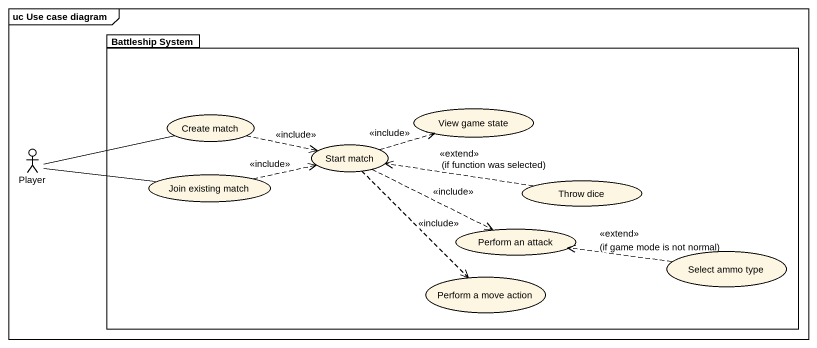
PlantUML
@startuml
mainframe uc Use case diagram
package "Battleship System" as Battleship_System {
  usecase "Create match" as Create_match
  usecase "View game state" as View_game_state
  usecase "Start match" as Start_match
  usecase "Join existing match" as Join_existing_match
  usecase "Throw dice" as Throw_dice
  usecase "Perform an attack" as Perform_an_attack
  usecase "Perform a move action" as Perform_a_move_action
  usecase "Select ammo type" as Select_ammo_type
}
actor Player
Create_match .right.> Start_match : <<include>>
Player -right- Create_match
Player -right- Join_existing_match
Start_match .right.> View_game_state : <<include>>
Start_match .right.> Perform_an_attack : <<include>>
Start_match ..> Perform_a_move_action : <<include>>
Join_existing_match .right.> Start_match : <<include>>
Throw_dice .left.> Start_match : <<extend>>\n(if function was selected)
Select_ammo_type .left.> Perform_an_attack : <<extend>>\n(if game mode is not normal)
@enduml
